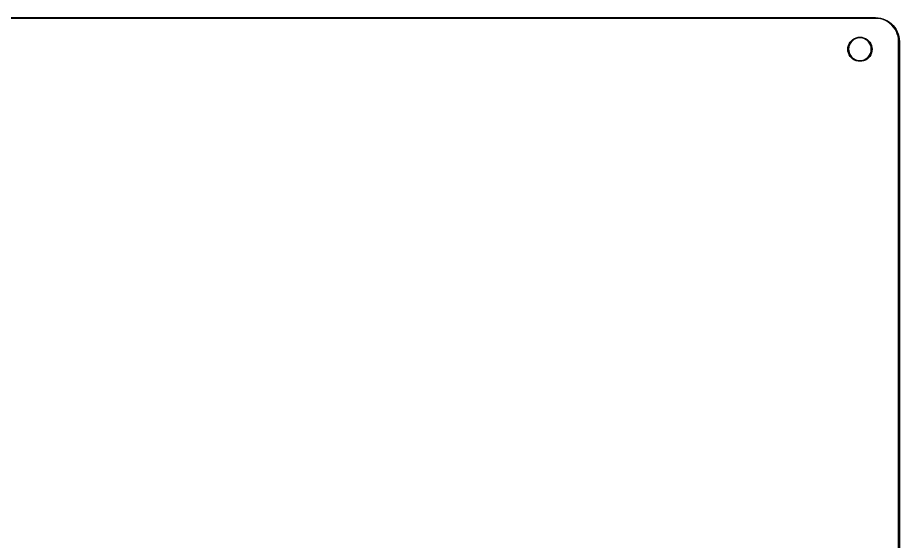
# Model space of a CAD drawing. Extents: x 26 to 390, y -197 to -58.
# Drawn here: x 277.1 to 390.1, y -125.1 to -58 of the extents above; entities that cross this region are included whole.
import ezdxf

# ---------------------------------------------------------------- set-up
doc = ezdxf.new("R2010")
doc.units = 0
doc.layers.add('BLACK', color=7, linetype='CONTINUOUS')

msp = doc.modelspace()

# ---------------------------------------------------------------- linework, layer by layer
at = {"layer": 'BLACK', "linetype": 'CONTINUOUS'}
for p, q in [((29, -57.95), (387, -57.95)), ((387, -58.05), (29, -58.05)), ((387, -57.95), (387.319, -57.9667)), ((387.01, -58.0459), (387, -58.05)), ((387.331, -58.0639), (387.01, -58.0459)), ((387.319, -57.9667), (387.634, -58.0166)), ((387.657, -58.1194), (387.331, -58.0639)), ((387.634, -58.0166), (387.943, -58.0993)), ((387.976, -58.2112), (387.657, -58.1194)), ((387.943, -58.0993), (388.241, -58.2137)), ((388.282, -58.338), (387.976, -58.2112)), ((388.241, -58.2137), (388.525, -58.3586)), ((388.572, -58.4982), (388.282, -58.338)), ((388.525, -58.3586), (388.793, -58.5325)), ((388.842, -58.69), (388.572, -58.4982)), ((388.793, -58.5325), (389.041, -58.7334)), ((389.089, -58.9107), (388.842, -58.69)), ((389.041, -58.7334), (389.267, -58.9592)), ((389.31, -59.1578), (389.089, -58.9107)), ((389.267, -58.9592), (389.468, -59.2073)), ((389.502, -59.428), (389.31, -59.1578)), ((389.468, -59.2073), (389.641, -59.475)), ((389.662, -59.718), (389.502, -59.428)), ((389.641, -59.475), (389.786, -59.7595)), ((389.789, -60.0241), (389.662, -59.718)), ((389.786, -59.7595), (389.901, -60.0575)), ((383.746, -61.0889), (383.904, -60.904)), ((384.034, -60.912), (383.869, -61.0844)), ((383.904, -60.904), (384.089, -60.746)), ((384.225, -60.7688), (384.034, -60.912)), ((384.089, -60.746), (384.296, -60.6189)), ((384.436, -60.6587), (384.225, -60.7688)), ((384.296, -60.6189), (384.521, -60.5259)), ((384.663, -60.5846), (384.436, -60.6587)), ((384.521, -60.5259), (384.758, -60.4691)), ((384.899, -60.5486), (384.663, -60.5846)), ((384.758, -60.4691), (385, -60.45)), ((385.137, -60.5515), (384.899, -60.5486)), ((385, -60.45), (385.242, -60.4691)), ((385.372, -60.5933), (385.137, -60.5515)), ((385.242, -60.4691), (385.479, -60.5259)), ((385.596, -60.6729), (385.372, -60.5933)), ((385.479, -60.5259), (385.704, -60.6189)), ((385.805, -60.7881), (385.596, -60.6729)), ((385.704, -60.6189), (385.911, -60.746)), ((385.992, -60.9359), (385.805, -60.7881)), ((385.911, -60.746), (386.096, -60.904)), ((386.153, -61.1123), (385.992, -60.9359)), ((386.096, -60.904), (386.254, -61.0889)), ((389.881, -60.3425), (389.789, -60.0241)), ((389.936, -60.6692), (389.881, -60.3425)), ((389.901, -60.0575), (389.983, -60.3659)), ((389.954, -60.9901), (389.936, -60.6692)), ((389.983, -60.3659), (390.033, -60.6812)), ((390.033, -60.6812), (390.05, -61)), ((383.45, -62), (383.453, -61.9645)), ((383.469, -62.2425), (383.45, -62)), ((383.453, -61.9645), (383.469, -61.7575)), ((383.469, -61.7575), (383.526, -61.521)), ((383.526, -61.521), (383.619, -61.2963)), ((383.571, -61.7274), (383.545, -61.9645)), ((383.545, -61.9645), (383.559, -62.2025)), ((383.635, -61.4976), (383.571, -61.7274)), ((383.619, -61.2963), (383.746, -61.0889)), ((383.735, -61.2813), (383.635, -61.4976)), ((383.869, -61.0844), (383.735, -61.2813)), ((386.282, -61.3125), (386.153, -61.1123)), ((386.254, -61.0889), (386.381, -61.2963)), ((386.377, -61.5311), (386.282, -61.3125)), ((386.435, -61.7624), (386.377, -61.5311)), ((386.381, -61.2963), (386.474, -61.521)), ((386.422, -62.3075), (386.453, -62.0711)), ((386.455, -62), (386.435, -61.7624)), ((386.453, -62.0711), (386.455, -62)), ((386.474, -61.521), (386.531, -61.7575)), ((386.531, -61.7575), (386.55, -62)), ((386.55, -62), (386.531, -62.2425)), ((389.95, -61), (389.954, -60.9901)), ((389.95, -149), (389.95, -61)), ((390.05, -61), (390.05, -149)), ((383.526, -62.479), (383.469, -62.2425)), ((383.619, -62.7037), (383.526, -62.479)), ((383.559, -62.2025), (383.612, -62.4351)), ((383.612, -62.4351), (383.701, -62.656)), ((383.746, -62.9111), (383.619, -62.7037)), ((383.701, -62.656), (383.826, -62.8593)), ((383.904, -63.096), (383.746, -62.9111)), ((383.826, -62.8593), (383.982, -63.0395)), ((384.089, -63.254), (383.904, -63.096)), ((383.982, -63.0395), (384.165, -63.1918)), ((384.165, -63.1918), (384.371, -63.3121)), ((385.745, -63.2498), (385.939, -63.1113)), ((386.096, -63.096), (385.911, -63.254)), ((385.939, -63.1113), (386.108, -62.943)), ((386.254, -62.9111), (386.096, -63.096)), ((386.108, -62.943), (386.247, -62.7494)), ((386.247, -62.7494), (386.353, -62.5356)), ((386.381, -62.7037), (386.254, -62.9111)), ((386.353, -62.5356), (386.422, -62.3075)), ((386.474, -62.479), (386.381, -62.7037)), ((386.531, -62.2425), (386.474, -62.479)), ((384.296, -63.3811), (384.089, -63.254)), ((384.521, -63.4741), (384.296, -63.3811)), ((384.371, -63.3121), (384.594, -63.3972)), ((384.758, -63.5309), (384.521, -63.4741)), ((384.594, -63.3972), (384.828, -63.4447)), ((385, -63.55), (384.758, -63.5309)), ((384.828, -63.4447), (385.066, -63.4535)), ((385.242, -63.5309), (385, -63.55)), ((385.066, -63.4535), (385.303, -63.4232)), ((385.479, -63.4741), (385.242, -63.5309)), ((385.303, -63.4232), (385.531, -63.3547)), ((385.704, -63.3811), (385.479, -63.4741)), ((385.531, -63.3547), (385.745, -63.2498)), ((385.911, -63.254), (385.704, -63.3811))]:
    msp.add_line(p, q, dxfattribs=at)

doc.saveas('drawing.dxf')
